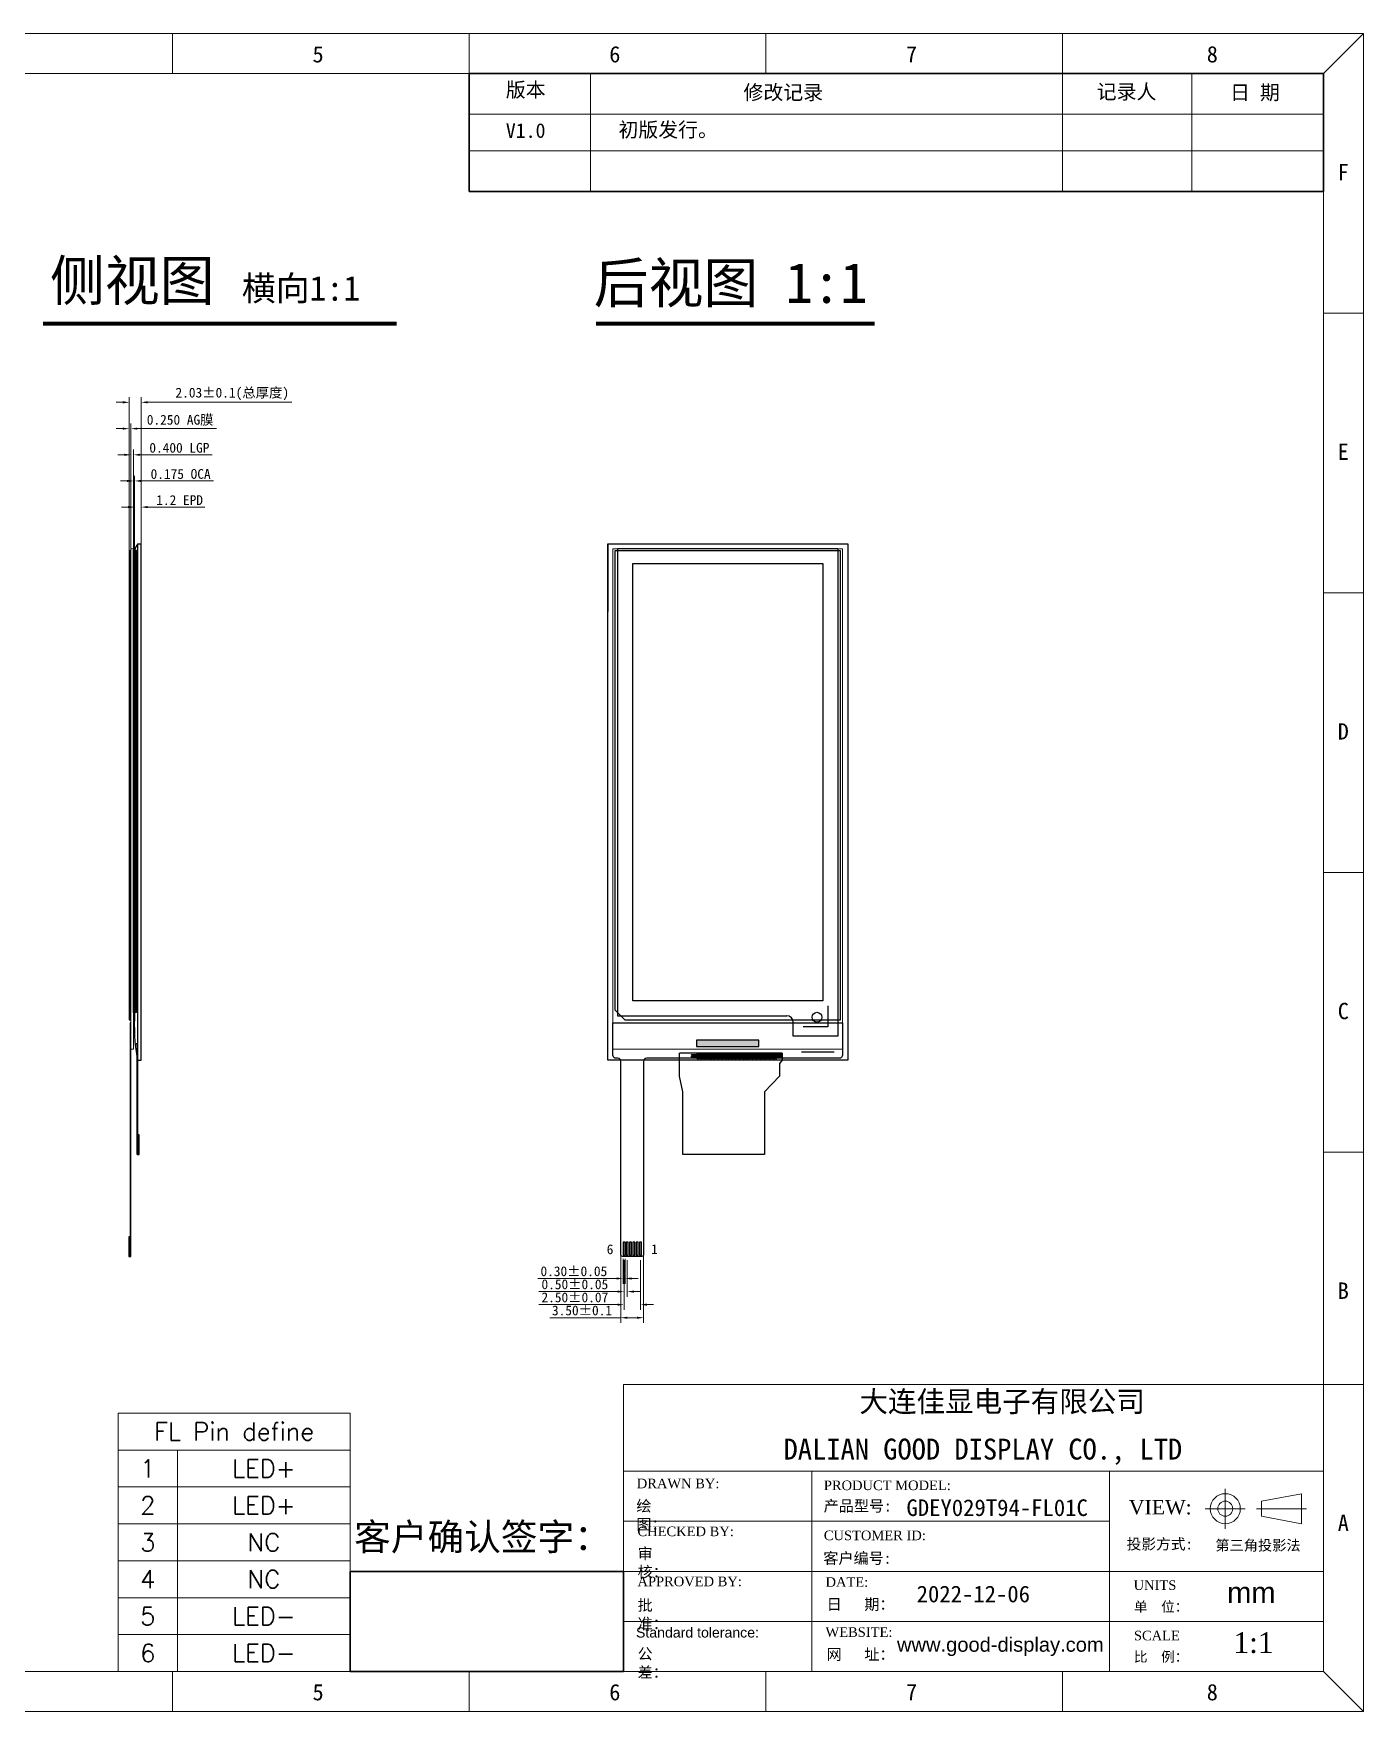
# Model space of a CAD drawing. Extents: x 133 to 1727, y -174 to 83.
# Drawn here: x 1523.7 to 1727.1, y -173.9 to 82.8 of the extents above; entities that cross this region are included whole.
import ezdxf
from ezdxf.enums import TextEntityAlignment as Align

# ---------------------------------------------------------------- set-up
doc = ezdxf.new("R2010")
doc.units = 0
doc.header["$MEASUREMENT"] = 0
doc.layers.get('0').update_dxf_attribs({"linetype": 'CONTINUOUS'})
doc.layers.get('DEFPOINTS').update_dxf_attribs({"linetype": 'CONTINUOUS'})
for name, color, linetype, lineweight in [('1', 7, 'CONTINUOUS', 9), ('LG', 4, 'CONTINUOUS', 5), ('Sundenal', 4, 'CONTINUOUS', 20), ('文字', 2, 'CONTINUOUS', 20)]:
    doc.layers.add(name, color=color, linetype=linetype, lineweight=lineweight)
for name, color, linetype in [('AG FILM', 6, 'CONTINUOUS'), ('DIM', 3, 'CONTINUOUS'), ('FPC', 6, 'CONTINUOUS'), ('FPL', 2, 'CONTINUOUS'), ('LCD', 240, 'CONTINUOUS'), ('OCA', 10, 'CONTINUOUS'), ('PS', 30, 'CONTINUOUS')]:
    doc.layers.add(name, color=color, linetype=linetype)
doc.styles.add('_txtstyle_1.50_0_0', font='simsun.ttc', dxfattribs={"height": 1.5})
doc.styles.add('SimSun_txtstyle_2.50_0_0', font='', dxfattribs={"height": 2.5})
doc.styles.add('STYLE1', font='times.ttf')
doc.styles.add('YW-RD', font='romans.shx', dxfattribs={"bigfont": 'chineset.shx'})
doc.styles.add('宋体', font='')
doc.styles.get('SimSun_txtstyle_2.50_0_0').set_extended_font_data('SimSun')
doc.styles.get('宋体').set_extended_font_data('SimSun')
doc.dimstyles.new('Sundenal$0', dxfattribs={"dimtxt": 6, "dimasz": 3, "dimexe": 0.8, "dimexo": 0.8, "dimgap": 0.2, "dimtad": 1, "dimzin": 1, "dimdsep": 46, "dimtxsty": '宋体', "dimcen": 2.5, "dimadec": 0, "dimazin": 0, "dimtfac": 1, "dimtofl": 0, "dimtmove": 0, "dimatfit": 3, "dimfxl": 0.8, "dimtolj": 1, "dimlwd": 13, "dimlwe": 13, "dimarcsym": 0})

# ---------------------------------------------------------------- blocks, each defined once
blk = doc.blocks.new('sundenal')
at = {"layer": 'Sundenal', "color": 4}
blk.add_line((-429.24, 786.48), (-429.24, 805.66), dxfattribs=at)
at = {"layer": 'Sundenal', "ltscale": 0.2}
blk.add_line((-19.18, 19.18), (0, 0), dxfattribs=at)
at = {"layer": 'Sundenal', "color": 4}
blk.add_lwpolyline([(-1141.39, 0), (0, 0), (0, 805.66), (-1141.39, 805.66)], close=True, dxfattribs=at)
for points in [[(-571.67, 805.66), (-571.67, 786.48)], [(-286.82, 805.66), (-286.82, 786.48)], [(-144.39, 805.66), (-144.39, 786.48)], [(-19.18, 786.48), (0, 805.66)], [(-19.18, 671.38), (0, 671.38)], [(-19.18, 537.11), (0, 537.11)], [(-19.18, 402.83), (0, 402.83)], [(-19.18, 268.55), (0, 268.55)], [(-19.18, 157.04), (0, 157.04)], [(-19.18, 115.33), (-202.46, 115.33), (-355.22, 115.33)], [(-264.75, 115.33), (-264.75, 19.18)], [(-355.22, 91.29), (-202.46, 91.29), (-121.95, 91.29)], [(-19.18, 43.22), (-202.46, 43.22), (-355.22, 43.22)], [(-571.67, 19.18), (-571.67, 0)], [(-429.24, 19.18), (-429.24, 0)], [(-286.82, 19.18), (-286.82, 0)], [(-144.39, 19.18), (-144.39, 0)]]:
    blk.add_lwpolyline(points, dxfattribs=at)
at = {"layer": 'Sundenal', "ltscale": 0.2}
for points in [[(-19.18, 786.48), (-1122.21, 786.48), (-1122.21, 19.18), (-19.18, 19.18)], [(-19.18, 157.04), (-355.22, 157.04), (-355.22, 19.18), (-19.18, 19.18)]]:
    blk.add_lwpolyline(points, close=True, dxfattribs=at)
at = {"layer": 'Sundenal', "color": 4, "ltscale": 0.5}
for points in [[(-121.95, 115.33), (-121.95, 43.22), (-121.95, 19.18)], [(-66.31, 87.74), (-66.31, 106.96)], [(-75.93, 97.35), (-56.7, 97.35)], [(-27.36, 97.35), (-51.4, 97.35)], [(-355.22, 67.25), (-202.46, 67.25), (-91.88, 67.25), (-19.18, 67.25)]]:
    blk.add_lwpolyline(points, dxfattribs=at)
blk.add_lwpolyline([(-29.77, 104.56), (-29.77, 90.14), (-49, 93.74), (-49, 100.96)], close=True, dxfattribs=at)
for radius in [7.21, 3.61]:
    blk.add_circle((-66.31, 97.35), radius, dxfattribs=at)
at = {"layer": 'Sundenal', "color": 4, "style": '宋体'}
for s, p in [('5', (-501.78, 795.73)), ('6', (-359.35, 795.73)), ('7', (-216.92, 795.73)), ('8', (-72.54, 795.73)), ('F', (-9.67, 739.15)), ('E', (-9.67, 604.87)), ('D', (-9.67, 470.59)), ('C', (-9.67, 336.32)), ('B', (-9.67, 202.04)), ('A', (-9.67, 90.53)), ('5', (-501.78, 9.26)), ('6', (-359.35, 9.26)), ('7', (-216.92, 9.26)), ('8', (-72.54, 9.26))]:
    blk.add_text(s, height=7.85, dxfattribs=at).set_placement(p, align=Align.MIDDLE_CENTER)
at = {"layer": 'Sundenal', "color": 4, "ltscale": 0.5, "style": 'STYLE1'}
for s, height, p in [('DRAWN BY:', 4.61, (-348.81, 109.47)), ('VIEW:', 6.915, (-112.62, 98.05))]:
    blk.add_text(s, height=height, dxfattribs=at).set_placement(p, align=Align.MIDDLE_LEFT)
at = {"layer": 'Sundenal', "color": 4, "style": 'STYLE1'}
for s, p in [('PRODUCT MODEL:', (-259.01, 108.58)), ('CHECKED BY:', (-348.47, 86.47)), ('CUSTOMER ID:', (-259.01, 84.54)), ('APPROVED BY:', (-348.47, 62.43))]:
    blk.add_text(s, height=4.6097, dxfattribs=at).set_placement(p, align=Align.MIDDLE_LEFT)
for s, p in [('DATE:', (-258.21, 59.84)), ('WEBSITE:', (-258.21, 35.8))]:
    blk.add_text(s, height=4.61, dxfattribs=at).set_placement(p)
at = {"layer": 'Sundenal', "color": 4, "ltscale": 0.5, "style": 'STYLE1'}
for s, p in [('UNITS', (-110.31, 58.34)), ('SCALE', (-110.17, 34.14))]:
    blk.add_text(s, height=4.61, dxfattribs=at).set_placement(p)
at = {"layer": 'Sundenal', "color": 4, "ltscale": 0.5, "attachment_point": 1, "style": 'STYLE1'}
for s, insert, char_height, width in [('{\\fSimSun|b0|i0|c134|p54;绘   图：}', (-349.02, 101.34), 5.3139, 29.6747), ('{\\fNSimSun|b0|i0|c134|p49;投影方式:}', (-113.66, 82.96), 5.1776, 35.3306), ('{\\fSimSun|b0|i0|c134|p54;审   核：}', (-348.41, 78.51), 5.3139, 30.3728), ('{\\fArial|b0|i0|c0|p32;mm}', (-65.43, 62.13), 10, 23.1392), ('{\\fSimSun|b0|i0|c134|p54;批   准：}', (-348.41, 53.68), 5.3139, 30.3747), ('{\\fNSimSun|b0|i0|c134|p49;单  位：}', (-110.18, 52.69), 4.7941, 26.4216), ('1:1', (-62.43, 38.07), 10, 19.29), ('{\\fSimSun|b0|i0|c134|p54;公    差：  }', (-348.41, 30.29), 5.3139, 34.0875), ('{\\fNSimSun|b0|i0|c134|p49;比  例：}', (-110.18, 28.65), 4.7941, 25.4832)]:
    blk.add_mtext(s, dxfattribs=dict(at, insert=insert, char_height=char_height, width=width))
at = {"layer": 'Sundenal', "color": 4, "attachment_point": 1, "style": 'STYLE1'}
for s, insert, char_height, width in [('{\\fSimSun|b0|i0|c134|p54;产品型号:}', (-259.1, 101.34), 5.3139, 36.7233), ('{\\fSimSun|b0|i0|c134|p54;客户编号:}', (-259.26, 76.24), 5.3139, 34.4165), ('{\\fSimSun|b0|i0|c134|p54;日   期：}', (-257.68, 54.12), 5.3139, 35.8527), ('{\\fArial|b0|i0|c0|p34;Standard tolerance: }', (-349.17, 40.33), 4.8401, 61.0685), ('{\\fSimSun|b0|i0|c134|p54;网   址：}', (-257.68, 30.09), 5.3139, 35.8527)]:
    blk.add_mtext(s, dxfattribs=dict(at, insert=insert, char_height=char_height, width=width))
at = {"layer": 'Sundenal', "color": 4, "lineweight": 30, "insert": (-71.08, 82.28), "char_height": 5, "width": 45.19, "attachment_point": 1, "style": '宋体'}
blk.add_mtext('第三角投影法', dxfattribs=at)
blk = doc.blocks.new('*D75')
at = {"layer": 'DEFPOINTS', "color": 0}
for p in [(1540.17, 10.34), (1539.17, 3.64), (1540.17, 3.05)]:
    blk.add_point(p, dxfattribs=at)
at = {"layer": 'DIM', "color": 0, "lineweight": 13}
for p, q in [((1538.17, 10.34), (1537.17, 10.34)), ((1539.17, 4.44), (1539.17, 11.14)), ((1540.17, 3.85), (1540.17, 11.14)), ((1541.17, 10.34), (1549.92, 10.34))]:
    blk.add_line(p, q, dxfattribs=at)
at = {"layer": 'DIM', "color": 0}
for points in [[(1538.17, 10.51), (1538.17, 10.18), (1539.17, 10.34)], [(1541.17, 10.51), (1541.17, 10.18), (1540.17, 10.34)]]:
    blk.add_solid(points, dxfattribs=at)
at = {"layer": 'DIM', "color": 0, "lineweight": 30, "insert": (1546.05, 11.4), "char_height": 1.5, "attachment_point": 5, "style": '宋体'}
blk.add_mtext('\\A1;1.2 EPD', dxfattribs=at)
blk = doc.blocks.new('*D76')
at = {"layer": 'DEFPOINTS', "color": 0}
for p in [(1539.17, 14.34), (1539, 3.64), (1539.17, 3.13)]:
    blk.add_point(p, dxfattribs=at)
at = {"layer": 'DIM', "color": 0, "lineweight": 13}
for p, q in [((1538, 14.34), (1537, 14.34)), ((1539, 4.44), (1539, 15.14)), ((1539.17, 3.93), (1539.17, 15.14)), ((1540.17, 14.34), (1551.23, 14.34))]:
    blk.add_line(p, q, dxfattribs=at)
at = {"layer": 'DIM', "color": 0}
for points in [[(1538, 14.51), (1538, 14.18), (1539, 14.34)], [(1540.17, 14.51), (1540.17, 14.18), (1539.17, 14.34)]]:
    blk.add_solid(points, dxfattribs=at)
at = {"layer": 'DIM', "color": 0, "lineweight": 30, "insert": (1546.2, 15.4), "char_height": 1.5, "attachment_point": 5, "style": '宋体'}
blk.add_mtext('\\A1;0.175 OCA', dxfattribs=at)
blk = doc.blocks.new('*D77')
at = {"layer": 'DEFPOINTS', "color": 0}
for p in [(1539, 18.34), (1539, -5.11), (1538.6, -5.28)]:
    blk.add_point(p, dxfattribs=at)
at = {"layer": 'DIM', "color": 0, "lineweight": 13}
for p, q in [((1537.6, 18.34), (1536.6, 18.34)), ((1538.6, -4.48), (1538.6, 19.14)), ((1539, -4.31), (1539, 19.14)), ((1540, 18.34), (1551.01, 18.34))]:
    blk.add_line(p, q, dxfattribs=at)
at = {"layer": 'DIM', "color": 0}
for points in [[(1537.6, 18.51), (1537.6, 18.18), (1538.6, 18.34)], [(1540, 18.51), (1540, 18.18), (1539, 18.34)]]:
    blk.add_solid(points, dxfattribs=at)
at = {"layer": 'DIM', "color": 0, "lineweight": 30, "insert": (1546.01, 19.4), "char_height": 1.5, "attachment_point": 5, "style": '宋体'}
blk.add_mtext('\\A1;0.400 LGP', dxfattribs=at)
blk = doc.blocks.new('*D78')
at = {"layer": 'DEFPOINTS', "color": 0}
for p in [(1540.17, 26.37), (1538.35, 1.65), (1540.17, -0.58)]:
    blk.add_point(p, dxfattribs=at)
at = {"layer": 'DIM', "color": 0, "lineweight": 13}
for p, q in [((1537.35, 26.37), (1536.35, 26.37)), ((1538.35, 2.45), (1538.35, 27.17)), ((1540.17, 0.22), (1540.17, 27.17)), ((1541.17, 26.37), (1563.18, 26.37))]:
    blk.add_line(p, q, dxfattribs=at)
at = {"layer": 'DIM', "color": 0}
for points in [[(1537.35, 26.54), (1537.35, 26.2), (1538.35, 26.37)], [(1541.17, 26.54), (1541.17, 26.2), (1540.17, 26.37)]]:
    blk.add_solid(points, dxfattribs=at)
at = {"layer": 'DIM', "color": 0, "lineweight": 30, "insert": (1554.1, 27.65), "char_height": 1.5, "attachment_point": 5, "style": '宋体'}
blk.add_mtext('\\A1;2.03%%P0.1(总厚度)', dxfattribs=at)
blk = doc.blocks.new('*D88')
at = {"layer": 'DEFPOINTS', "color": 0}
for p in [(1538.6, 22.34), (1538.35, 0.85), (1538.6, -0.12)]:
    blk.add_point(p, dxfattribs=at)
at = {"layer": 'DIM', "color": 0, "lineweight": 13}
for p, q in [((1538.35, 1.65), (1538.35, 23.14)), ((1538.6, 0.68), (1538.6, 23.14)), ((1537.35, 22.34), (1536.35, 22.34)), ((1539.6, 22.34), (1551.66, 22.34))]:
    blk.add_line(p, q, dxfattribs=at)
at = {"layer": 'DIM', "color": 0}
for points in [[(1537.35, 22.51), (1537.35, 22.18), (1538.35, 22.34)], [(1539.6, 22.51), (1539.6, 22.18), (1538.6, 22.34)]]:
    blk.add_solid(points, dxfattribs=at)
at = {"layer": 'DIM', "color": 0, "lineweight": 30, "insert": (1546.13, 23.62), "char_height": 1.5, "attachment_point": 5, "style": '宋体'}
blk.add_mtext('\\A1;0.250 AG膜', dxfattribs=at)
blk = doc.blocks.new('fpcpad')
blk.add_lwpolyline([(0, 0), (0.103, 0), (0.103, 0.9), (0, 0.9)], close=True)
blk = doc.blocks.new('*U4')
blk.add_blockref('fpcpad', (-0.0515, -0.45075))
blk = doc.blocks.new('*U5')
at = {"color": 0, "linetype": 'ByBlock', "lineweight": -2}
for p in [(0, 0), (0.2, 0), (0.4, 0), (0.6, 0), (0.8, 0), (1, 0), (1.2, 0), (1.4, 0), (1.6, 0), (1.8, 0), (2, 0), (2.2, 0), (2.4, 0), (2.6, 0), (2.8, 0), (3, 0), (3.2, 0), (3.4, 0), (3.6, 0), (3.8, 0), (4, 0), (4.2, 0), (4.4, 0), (4.6, 0), (4.8, 0), (5, 0), (5.2, 0), (5.4, 0), (5.6, 0), (5.8, 0), (6, 0), (6.2, 0), (6.4, 0), (6.6, 0), (6.8, 0), (7, 0), (7.2, 0), (7.4, 0), (7.6, 0), (7.8, 0), (8, 0), (8.2, 0), (8.4, 0), (8.6, 0), (8.8, 0), (9, 0), (9.2, 0), (9.4, 0), (9.6, 0), (9.8, 0), (10, 0), (10.2, 0), (10.4, 0), (10.6, 0), (10.8, 0), (11, 0), (11.2, 0), (11.4, 0), (11.6, 0)]:
    blk.add_blockref('*U4', p, dxfattribs=at)
blk = doc.blocks.new('fpcmark')
for points in [[(0, 0), (0.103, 0), (0.103, 0.9), (0, 0.9)], [(0.103, 0.57), (1.003, 0.57), (1.003, 0.67), (0.103, 0.67)], [(0.103, 0.32), (1.003, 0.32), (1.003, 0.42), (0.103, 0.42)]]:
    blk.add_lwpolyline(points, close=True)
blk = doc.blocks.new('*D187')
at = {"layer": 'DEFPOINTS', "color": 0}
for p in [(1613.5, -102.83), (1617, -102.83), (1613.5, -113.64)]:
    blk.add_point(p, dxfattribs=at)
at = {"layer": 'DIM', "color": 0, "lineweight": 13}
for p, q in [((1613.5, -103.63), (1613.5, -114.44)), ((1617, -103.63), (1617, -114.44))]:
    blk.add_line(p, q, dxfattribs=at)
at = {"layer": 'DIM', "color": 0, "lineweight": 18}
for p, q in [((1613.5, -113.64), (1602.64, -113.64)), ((1616, -113.64), (1614.5, -113.64))]:
    blk.add_line(p, q, dxfattribs=at)
at = {"layer": 'DIM', "color": 0}
for points in [[(1614.5, -113.48), (1614.5, -113.81), (1613.5, -113.64)], [(1616, -113.48), (1616, -113.81), (1617, -113.64)]]:
    blk.add_solid(points, dxfattribs=at)
at = {"layer": 'DIM', "color": 0, "lineweight": 30, "insert": (1607.57, -112.54), "char_height": 1.5, "attachment_point": 5, "style": '宋体'}
blk.add_mtext('\\A1;3.50±0.1', dxfattribs=at)
blk = doc.blocks.new('*D188')
at = {"layer": 'DEFPOINTS', "color": 0}
for p in [(1614, -104.06), (1616.5, -104.06), (1614, -111.64)]:
    blk.add_point(p, dxfattribs=at)
at = {"layer": 'DIM', "color": 0, "lineweight": 13}
for p, q in [((1614, -104.86), (1614, -112.44)), ((1616.5, -104.86), (1616.5, -112.44))]:
    blk.add_line(p, q, dxfattribs=at)
at = {"layer": 'DIM', "color": 0, "lineweight": 18}
for p, q in [((1613, -111.64), (1600.96, -111.64)), ((1617.5, -111.64), (1618.5, -111.64))]:
    blk.add_line(p, q, dxfattribs=at)
at = {"layer": 'DIM', "color": 0}
for points in [[(1613, -111.48), (1613, -111.81), (1614, -111.64)], [(1617.5, -111.48), (1617.5, -111.81), (1616.5, -111.64)]]:
    blk.add_solid(points, dxfattribs=at)
at = {"layer": 'DIM', "color": 0, "lineweight": 30, "insert": (1606.48, -110.54), "char_height": 1.5, "attachment_point": 5, "style": '宋体'}
blk.add_mtext('\\A1;2.50±0.07', dxfattribs=at)
blk = doc.blocks.new('*D189')
at = {"layer": 'DEFPOINTS', "color": 0}
for p in [(1614, -104.06), (1614.5, -104.06), (1614, -109.64)]:
    blk.add_point(p, dxfattribs=at)
at = {"layer": 'DIM', "color": 0, "lineweight": 13}
for p, q in [((1614, -104.86), (1614, -110.44)), ((1614.5, -104.86), (1614.5, -110.44))]:
    blk.add_line(p, q, dxfattribs=at)
at = {"layer": 'DIM', "color": 0, "lineweight": 18}
for p, q in [((1613, -109.64), (1600.96, -109.64)), ((1615.5, -109.64), (1616.5, -109.64))]:
    blk.add_line(p, q, dxfattribs=at)
at = {"layer": 'DIM', "color": 0}
for points in [[(1613, -109.48), (1613, -109.81), (1614, -109.64)], [(1615.5, -109.48), (1615.5, -109.81), (1614.5, -109.64)]]:
    blk.add_solid(points, dxfattribs=at)
at = {"layer": 'DIM', "color": 0, "lineweight": 30, "insert": (1606.48, -108.54), "char_height": 1.5, "attachment_point": 5, "style": '宋体'}
blk.add_mtext('\\A1;0.50±0.05', dxfattribs=at)
blk = doc.blocks.new('*D190')
at = {"layer": 'DEFPOINTS', "color": 0}
for p in [(1613.85, -103.81), (1614.15, -103.81), (1613.85, -107.64)]:
    blk.add_point(p, dxfattribs=at)
at = {"layer": 'DIM', "color": 0, "lineweight": 13}
for p, q in [((1613.85, -104.61), (1613.85, -108.44)), ((1614.15, -104.61), (1614.15, -108.44))]:
    blk.add_line(p, q, dxfattribs=at)
at = {"layer": 'DIM', "color": 0, "lineweight": 18}
for p, q in [((1612.85, -107.64), (1600.81, -107.64)), ((1615.15, -107.64), (1616.15, -107.64))]:
    blk.add_line(p, q, dxfattribs=at)
at = {"layer": 'DIM', "color": 0}
for points in [[(1612.85, -107.48), (1612.85, -107.81), (1613.85, -107.64)], [(1615.15, -107.48), (1615.15, -107.81), (1614.15, -107.64)]]:
    blk.add_solid(points, dxfattribs=at)
at = {"layer": 'DIM', "color": 0, "lineweight": 30, "insert": (1606.33, -106.54), "char_height": 1.5, "attachment_point": 5, "style": '宋体'}
blk.add_mtext('\\A1;0.30±0.05', dxfattribs=at)

msp = doc.modelspace()

# ---------------------------------------------------------------- hatches: boundary and pattern name
h = msp.add_hatch(color=3)
h.dxf.hatch_style = 1
h.paths.add_polyline_path([(1634.6084, -71.1732), (1625.0874, -71.1732), (1625.0874, -72.1582), (1634.6084, -72.1582)])

# ---------------------------------------------------------------- linework, layer by layer
at = {"color": 0}
for p, q in [((1615.3199, -65.1572), (1615.3199, 1.7388)), ((1644.3759, 1.7388), (1644.3759, -65.1572)), ((1644.3759, -65.1572), (1615.3199, -65.1572))]:
    msp.add_line(p, q, dxfattribs=at)
msp.add_line((1641.144, -72.9812), (1646.144, -72.9812))
msp.add_lwpolyline([(1644.3759, -65.1572), (1615.3199, -65.1572), (1615.3199, 1.7388), (1644.3759, 1.7388), (1644.3759, -65.1572)], close=True, dxfattribs=at)
msp.add_lwpolyline([(1634.6084, -71.1732), (1625.0874, -71.1732), (1625.0874, -72.1582), (1634.6084, -72.1582)], close=True)
at = {"layer": '1', "color": 1}
for p, q in [((1545.7346, -139.5222), (1545.7346, -133.8767)), ((1545.7346, -145.1676), (1545.7346, -139.5222)), ((1545.7346, -150.813), (1545.7346, -145.1676)), ((1545.7346, -156.4584), (1545.7346, -150.813)), ((1545.7346, -162.1038), (1545.7346, -156.4584)), ((1545.7346, -167.7492), (1545.7346, -162.1038))]:
    msp.add_line(p, q, dxfattribs=at)
for points in [[(1536.6367, -128.2313), (1536.6367, -133.8767), (1572.1421, -133.8767), (1572.1421, -128.2313)], [(1536.6367, -133.8767), (1536.6367, -139.5222), (1572.1421, -139.5222), (1572.1421, -133.8767)], [(1536.6367, -139.5222), (1536.6367, -145.1676), (1572.1421, -145.1676), (1572.1421, -139.5222)], [(1536.6367, -145.1676), (1536.6367, -150.813), (1572.1421, -150.813), (1572.1421, -145.1676)], [(1536.6367, -150.813), (1536.6367, -156.4584), (1572.1421, -156.4584), (1572.1421, -150.813)], [(1536.6367, -156.4584), (1536.6367, -162.1038), (1572.1421, -162.1038), (1572.1421, -156.4584)], [(1536.6367, -162.1038), (1536.6367, -167.7492), (1572.1421, -167.7492), (1572.1421, -162.1038)]]:
    msp.add_lwpolyline(points, close=True, dxfattribs=at)
at = {"layer": 'AG FILM', "ltscale": 0.2}
for points in [[(1538.3471, -68.0612), (1538.5971, -68.0612), (1538.5971, 3.6388), (1538.3471, 3.6388)], [(1647.0979, 3.6388), (1612.5979, 3.6388), (1612.5979, -66.5612), (1614.0979, -68.0612), (1647.0979, -68.0612)]]:
    msp.add_lwpolyline(points, close=True, dxfattribs=at)
at = {"layer": 'DIM'}
msp.add_line((1611.4979, 4.7388), (1611.4979, -5.6389), dxfattribs=at)
at = {"layer": 'DIM', "lineweight": 30, "ltscale": 0.2, "const_width": 0.6146}
for points in [[(1525.159, 38.3964), (1579.2107, 38.3964)], [(1609.7273, 38.3964), (1652.3083, 38.3964)]]:
    msp.add_lwpolyline(points, dxfattribs=at)
at = {"layer": 'DIM'}
msp.add_circle((1643.4979, -67.6812), 0.75, dxfattribs=at)
at = {"layer": 'FPC'}
for p, q in [((1638.1994, -73.1612), (1622.4679, -73.1612)), ((1622.4679, -76.6812), (1622.4679, -73.1624)), ((1638.1994, -74.2612), (1637.7779, -74.7612)), ((1637.7794, -74.2612), (1637.7794, -74.2612)), ((1638.1994, -73.1612), (1638.1994, -74.2612)), ((1622.9979, -79.1012), (1622.4679, -76.6812)), ((1637.7779, -76.6812), (1635.4979, -79.1012)), ((1637.7779, -74.7612), (1637.7779, -76.6812)), ((1622.9979, -88.6612), (1622.9979, -79.1012)), ((1635.4979, -79.1012), (1635.4979, -88.6612)), ((1635.4979, -88.6612), (1622.9979, -88.6612))]:
    msp.add_line(p, q, dxfattribs=at)
at = {"layer": 'FPC', "ltscale": 0.2}
for points in [[(1538.5971, -68.5612), (1538.4971, -68.5612), (1538.4971, -104.2612), (1538.5971, -104.2612)], [(1538.4971, -101.2612), (1538.2969, -101.2612), (1538.2969, -104.2612), (1538.4971, -104.2612)], [(1613.8479, -104.0612), (1614.1479, -104.0612), (1614.1479, -102.0612), (1613.8479, -102.0612)], [(1614.3479, -104.0612), (1614.6479, -104.0612), (1614.6479, -102.0612), (1614.3479, -102.0612)], [(1614.8479, -104.0612), (1615.1479, -104.0612), (1615.1479, -102.0612), (1614.8479, -102.0612)], [(1615.3479, -104.0612), (1615.6479, -104.0612), (1615.6479, -102.0612), (1615.3479, -102.0612)], [(1615.8479, -104.0612), (1616.1479, -104.0612), (1616.1479, -102.0612), (1615.8479, -102.0612)], [(1616.3479, -104.0612), (1616.6479, -104.0612), (1616.6479, -102.0612), (1616.3479, -102.0612)]]:
    msp.add_lwpolyline(points, close=True, dxfattribs=at)
msp.add_lwpolyline([(1613.4979, -74.4612, 0.41421356), (1612.9979, -73.9612), (1612.7979, -73.9612, -0.41421356), (1612.2979, -73.4612), (1612.2979, -68.5612), (1647.3979, -68.5612), (1647.3979, -73.4612, -0.41421356), (1646.8979, -73.9612), (1617.4979, -73.9612, 0.41421356), (1616.9979, -74.4612), (1616.9979, -103.9612, -0.41421356), (1616.6979, -104.2612), (1613.7979, -104.2612, -0.41421356), (1613.4979, -103.9612)], format="xyb", close=True, dxfattribs=at)
at = {"layer": 'FPL', "color": 0}
for p, q in [((1611.4979, -74.2612), (1611.4979, 4.7388)), ((1611.4979, 4.7388), (1648.1979, 4.7388)), ((1648.1979, 4.7388), (1648.1979, -74.2612)), ((1648.1979, -74.2612), (1611.4979, -74.2612)), ((1648.1979, -74.2612), (1648.1979, -74.2612))]:
    msp.add_line(p, q, dxfattribs=at)
at = {"layer": 'FPL'}
for p, q in [((1645.1759, -65.9572), (1645.1759, -69.1612)), ((1645.1759, -69.1612), (1641.3759, -69.1612))]:
    msp.add_line(p, q, dxfattribs=at)
at = {"layer": 'LCD', "linetype": 'Continuous'}
for p, q in [((1539.1721, 3.7388), (1539.4721, 3.7388)), ((1539.1721, -66.9612), (1539.1721, 3.7388)), ((1539.2721, -66.9612), (1539.2721, 3.7388)), ((1539.4721, -66.9612), (1539.4721, 3.7388)), ((1539.6721, 4.7388), (1540.1721, 4.7388)), ((1539.6721, -88.6612), (1539.6721, 4.7388)), ((1540.1721, -74.2612), (1540.1721, 4.7388)), ((1539.4721, 2.5388), (1539.6721, 2.5388)), ((1539.6721, -65.9612), (1539.4721, -65.9612)), ((1539.4721, -66.9612), (1539.1721, -66.9612)), ((1539.4238, -71.7107), (1539.6721, -71.7107)), ((1539.4238, -72.5128), (1539.4238, -71.7107)), ((1539.6721, -72.5128), (1539.4238, -72.5128)), ((1539.5721, -88.6612), (1539.5721, -72.5128)), ((1539.6721, -74.2612), (1540.1721, -74.2612))]:
    msp.add_line(p, q, dxfattribs=at)
at = {"layer": 'LCD', "linetype": 'ByBlock', "lineweight": 0}
for points in [[(1648.1979, 4.7388), (1648.1979, -74.2612), (1611.4979, -74.2612), (1611.4979, 4.7388)], [(1611.4979, 4.7388), (1611.4979, -74.2612), (1648.1979, -74.2612), (1648.1979, 4.7388)]]:
    msp.add_lwpolyline(points, close=True, dxfattribs=at)
at = {"layer": 'LCD', "linetype": 'Continuous'}
msp.add_lwpolyline([(1539.5721, -88.6612), (1539.8721, -88.6612), (1539.8721, -85.6612), (1539.6721, -85.6612)], dxfattribs=at)
for centre, radius, start, end in [((1541.5644, 3.1676), 2.4595, 140.29767, 166.572227), ((1569.2892, -68.8622), 30.177, 176.388173, 190.016195)]:
    msp.add_arc(centre, radius, start, end, dxfattribs=at)
at = {"layer": 'LG', "ltscale": 0.2}
for points in [[(1538.5971, -72.5612), (1538.9971, -72.5612), (1538.9971, 3.9388), (1538.5971, 3.9388)], [(1647.3979, 3.9388), (1612.2979, 3.9388), (1612.2979, -72.5612), (1647.3979, -72.5612)]]:
    msp.add_lwpolyline(points, close=True, dxfattribs=at)
at = {"layer": 'OCA', "ltscale": 0.2}
msp.add_lwpolyline([(1538.9971, 3.7388), (1539.1721, 3.7388), (1539.1721, -66.9612), (1538.9971, -66.9612)], close=True, dxfattribs=at)
at = {"layer": 'PS'}
for p, q in [((1646.6779, 3.9388), (1613.0179, 3.9388)), ((1613.0179, 3.9388), (1613.0179, -67.4612)), ((1646.6779, 3.9388), (1646.6779, -70.5612)), ((1613.0179, -67.4612), (1638.8779, -67.4612)), ((1639.8779, -70.5612), (1639.8779, -68.4612)), ((1646.6779, -70.5612), (1639.8779, -70.5612))]:
    msp.add_line(p, q, dxfattribs=at)
at = {"layer": 'PS', "color": 0}
msp.add_line((1615.3199, 1.7388), (1644.3759, 1.7388), dxfattribs=at)
at = {"layer": 'PS', "color": 5}
msp.add_lwpolyline([(1644.3759, -65.1572), (1615.3199, -65.1572), (1615.3199, 1.7388), (1644.3759, 1.7388), (1644.3759, -65.1572)], close=True, dxfattribs=at)
at = {"layer": 'PS'}
msp.add_arc((1638.8779, -68.4612), 1, 0, 90, dxfattribs=at)
at = {"layer": '文字', "lineweight": 30}
msp.add_lwpolyline([(1720.9453, 76.6602), (1590.3264, 76.6602), (1590.3264, 58.6335), (1720.9453, 58.6335)], close=True, dxfattribs=at)
at = {"layer": '文字'}
for points in [[(1608.8659, 58.5507), (1608.8659, 76.6994)], [(1681.0558, 58.6335), (1681.0558, 76.6602)], [(1700.7964, 58.5114), (1700.7964, 76.6602)], [(1590.3264, 70.4229), (1720.9453, 70.4229)], [(1590.3264, 64.8316), (1720.9453, 64.8316)], [(1590.3264, 58.6335), (1720.9453, 58.6335)]]:
    msp.add_lwpolyline(points, dxfattribs=at)
at = {"layer": '文字', "color": 0, "lineweight": 30}
msp.add_lwpolyline([(1572.1421, -152.4365), (1613.9051, -152.4365), (1613.9051, -167.7492), (1572.1421, -167.7492)], close=True, dxfattribs=at)

# ---------------------------------------------------------------- block references
at = {"xscale": -1}
for name, p in [('fpcmark', (1625.2994, -74.0612)), ('*U5', (1637.0479, -73.6104))]:
    msp.add_blockref(name, p, dxfattribs=at)
msp.add_blockref('fpcmark', (1637.1964, -74.0612))
at = {"layer": 'Sundenal', "color": 7, "xscale": 0.3185344880639605, "yscale": 0.3185344880639605, "zscale": 0.3185344880635057}
msp.add_blockref('sundenal', (1727.0555, -173.8595), dxfattribs=at)

# ---------------------------------------------------------------- texts
at = {"layer": '1', "attachment_point": 5, "style": 'YW-RD'}
for s, insert, char_height, width in [('{\\Fromans,chineset|c134;FL} Pin define', (1554.3894, -131.054), 2.729376, 35.505419), ('1', (1541.1856, -136.6994), 2.7294, 9.09792), ('1', (1541.1856, -136.6994), 2.7294, 9.09792), ('{\\Fromans,chineset|c134;LED+}', (1558.9384, -136.6994), 2.729376, 26.407499), ('2', (1541.1856, -142.3449), 2.7294, 9.09792), ('{\\Fromans,chineset|c134;LED+}', (1558.9384, -142.3449), 2.729376, 26.407499), ('3', (1541.1856, -147.9903), 2.7294, 9.09792), ('{\\Fromans,chineset|c134;NC}', (1558.9384, -147.9903), 2.729376, 26.407499), ('4', (1541.1856, -153.6357), 2.7294, 9.09792), ('{\\Fromans,chineset|c134;NC}', (1558.9384, -153.6357), 2.729376, 26.407499), ('5', (1541.1856, -159.2811), 2.7294, 9.09792), ('{\\Fromans,chineset|c134;LED-}', (1558.9384, -159.2811), 2.729376, 26.407499), ('6', (1541.1856, -164.9265), 2.7294, 9.09792), ('{\\Fromans,chineset|c134;LED-}', (1558.9384, -164.9265), 2.729376, 26.407499)]:
    msp.add_mtext(s, dxfattribs=dict(at, insert=insert, char_height=char_height, width=width))
at = {"layer": 'DIM', "lineweight": 30, "ltscale": 0.2, "attachment_point": 1, "style": '宋体'}
for s, insert, char_height, width in [('侧视图 {\\H0.6177x;横向1:1}', (1526.2283, 48.0644), 6.145571, 52.982375), ('后视图 1:1', (1609.3707, 47.7125), 6.14557, 42.937632)]:
    msp.add_mtext(s, dxfattribs=dict(at, insert=insert, char_height=char_height, width=width))
at = {"layer": 'DIM', "lineweight": 30, "char_height": 1.5, "width": 12.818145, "attachment_point": 2, "style": '宋体'}
for s, insert in [('6 ', (1611.8598, -102.4198)), ('1 ', (1618.6361, -102.4198))]:
    msp.add_mtext(s, dxfattribs=dict(at, insert=insert))
at = {"layer": 'Sundenal', "color": 4, "true_color": 0x00ffff, "style": '宋体'}
msp.add_text('DALIAN GOOD DISPLAY CO., LTD', height=3.2, dxfattribs=at).set_placement((1638.3934, -133.7341), align=Align.MIDDLE_LEFT)
at = {"layer": 'Sundenal', "color": 4, "true_color": 0x00ffff}
for s, insert, char_height, width, attachment_point, style in [('大连佳显电子有限公司', (1649.9881, -124.8562), 3.2, 110.031763, 1, 'SimSun_txtstyle_2.50_0_0'), ('{\\fArial|b0|i0|c0|p34;www.good-display.com}', (1671.5348, -162.5267), 2.2, 15.275873, 2, '_txtstyle_1.50_0_0')]:
    msp.add_mtext(s, dxfattribs=dict(at, insert=insert, char_height=char_height, width=width, attachment_point=attachment_point, style=style))
at = {"layer": '文字', "style": '宋体'}
for s, insert, char_height, width, attachment_point in [('版本', (1595.9216, 75.2862), 2.22974, 7.229692, 1), ('修改记录', (1632.2624, 74.899), 2.22974, 14.304305, 1), ('记录人', (1690.8298, 74.9951), 2.22974, 10.802686, 2), ('日 期', (1710.4558, 74.8836), 2.22974, 9.852541, 2), ('初版发行。', (1613.1474, 69.1756), 2.22974, 64.736353, 1), ('V1.0', (1595.9216, 69.0489), 2.22974, 7.229692, 1), ('GDEY029T94-FL01C', (1671.0498, -142.7148), 2.548276, 22.297414, 5), ('2022-12-06', (1667.4083, -155.9132), 2.54828, 22.297414, 5)]:
    msp.add_mtext(s, dxfattribs=dict(at, insert=insert, char_height=char_height, width=width, attachment_point=attachment_point))
at = {"layer": '文字', "color": 0, "insert": (1592.3579, -149.6952), "char_height": 4.11125, "width": 44.536532, "attachment_point": 8, "style": '宋体'}
msp.add_mtext('客户确认签字：', dxfattribs=at)

# ---------------------------------------------------------------- dimensions: what is measured, and where the dimension line sits
at = {"layer": 'DIM', "lineweight": 30}
dim = msp.add_linear_dim(base=(1540.1721, 26.37), p1=(1538.3471, 1.647), p2=(1540.1721, -0.5821), text='2.03%%P0.1(总厚度)', dimstyle='Sundenal$0', override={"dimtxt": 1.5, "dimasz": 1, "dimgap": 0.3, "dimtol": 1, "dimtp": 0.1, "dimtm": 0.1}, dxfattribs=at)
dim.commit()
dim.dimension.update_dxf_attribs({"geometry": '*D78', "text_midpoint": (1554.1046, 26.37), "dimtype": 160})
for base, p1, p2, text, override, picture, middle in [((1538.5971, 22.3449), (1538.3471, 0.847), (1538.5971, -0.1221), '<> AG膜', {"dimtxt": 1.5, "dimasz": 1, "dimgap": 0.3, "dimdec": 3, "dimtol": 0, "dimlim": 0, "dimtp": 0.05, "dimtm": 0.05}, '*D88', (1546.1304, 23.6199)), ((1538.9971, 18.3449), (1538.5971, -5.2822), (1538.9971, -5.1091), '<> LGP', {"dimtxt": 1.5, "dimasz": 1, "dimgap": 0.3, "dimdec": 3, "dimtp": 0.05, "dimtm": 0.05}, '*D77', (1546.0054, 19.3991)), ((1539.1721, 14.3449), (1538.9971, 3.6388), (1539.1721, 3.1296), '<> OCA', {"dimtxt": 1.5, "dimasz": 1, "dimgap": 0.3, "dimdec": 3, "dimtp": 0.05, "dimtm": 0.05}, '*D76', (1546.2012, 15.3991)), ((1540.1721, 10.3449), (1539.1721, 3.6388), (1540.1721, 3.0529), '1.2 EPD', {"dimtxt": 1.5, "dimasz": 1, "dimgap": 0.3, "dimdec": 3, "dimtp": 0.05, "dimtm": 0.05}, '*D75', (1546.0471, 11.3991))]:
    dim = msp.add_linear_dim(base=base, p1=p1, p2=p2, text=text, dimstyle='Sundenal$0', override=override, dxfattribs=at)
    dim.commit()
    dim.dimension.update_dxf_attribs({"geometry": picture, "text_midpoint": middle})
for base, p1, p2, override, picture, middle in [((1613.8479, -107.6424), (1614.1479, -103.8099), (1613.8479, -103.8099), {"dimtxt": 1.5, "dimasz": 1, "dimgap": 0.3, "dimtol": 1, "dimtp": 0.05, "dimtm": 0.05, "dimlwd": 18}, '*D190', (1606.3313, -106.5382)), ((1613.9979, -111.6424), (1616.4979, -104.0612), (1613.9979, -104.0612), {"dimtxt": 1.5, "dimasz": 1, "dimgap": 0.3, "dimtol": 1, "dimtp": 0.07, "dimtm": 0.07, "dimlwd": 18}, '*D188', (1606.4813, -110.5382)), ((1613.9979, -109.6424), (1614.4979, -104.0612), (1613.9979, -104.0612), {"dimtxt": 1.5, "dimasz": 1, "dimgap": 0.3, "dimtol": 1, "dimtp": 0.05, "dimtm": 0.05, "dimlwd": 18}, '*D189', (1606.4813, -108.5382)), ((1613.4979, -113.6424), (1616.9979, -102.8311), (1613.4979, -102.8311), {"dimtxt": 1.5, "dimasz": 1, "dimgap": 0.3, "dimtol": 1, "dimtp": 0.1, "dimtm": 0.1, "dimlwd": 18}, '*D187', (1607.5688, -112.5382))]:
    dim = msp.add_linear_dim(base=base, p1=p1, p2=p2, angle=180, dimstyle='Sundenal$0', override=override, dxfattribs=at)
    dim.commit()
    dim.dimension.update_dxf_attribs({"geometry": picture, "text_midpoint": middle})

doc.saveas('drawing.dxf')
